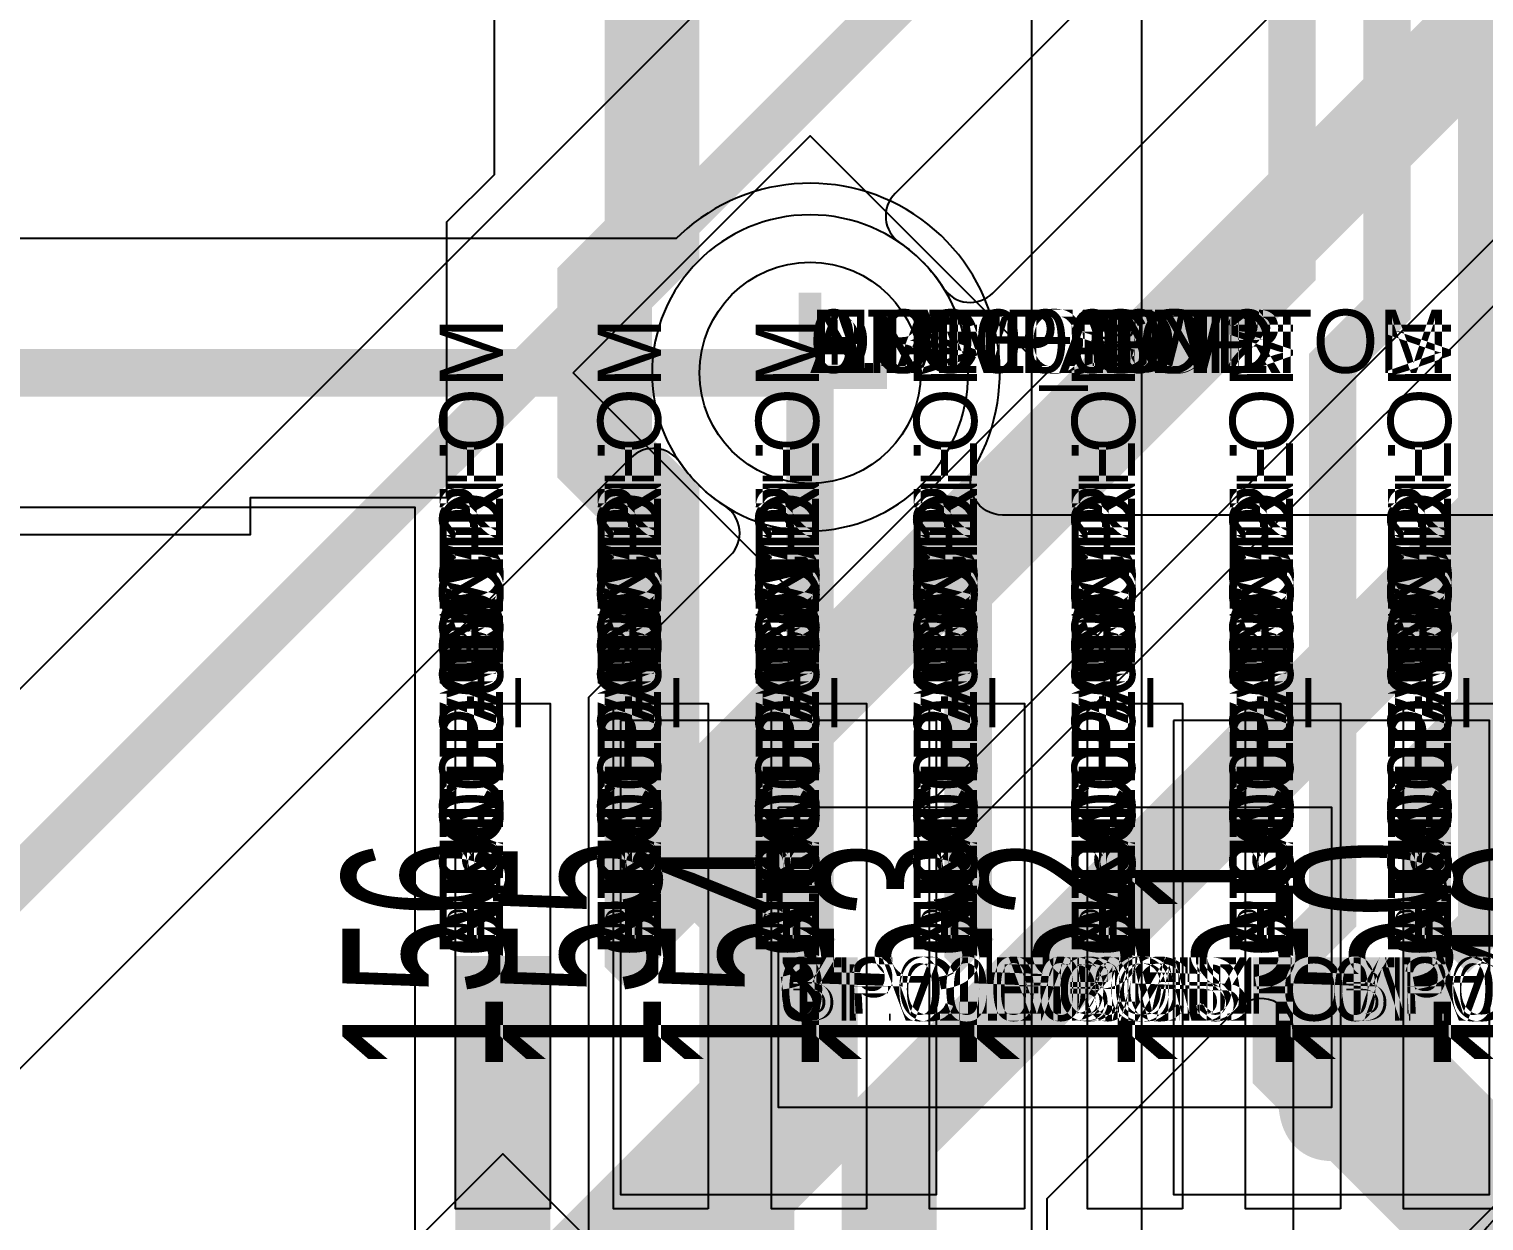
# Model space of a CAD drawing. Extents: x 0 to 323, y 0 to 320.
# Drawn here: x 55.679 to 60.282, y 66.866 to 70.638 of the extents above; entities that cross this region are included whole.
import ezdxf
from ezdxf.enums import TextEntityAlignment as Align

# ---------------------------------------------------------------- set-up
doc = ezdxf.new("R2010")
doc.units = 0
doc.header["$MEASUREMENT"] = 0
doc.layers.get('0').update_dxf_attribs({"linetype": 'CONTINUOUS'})
for name, color, linetype in [('CDN_FIGURES', 7, 'CONTINUOUS'), ('ETCH_BOTTOM', 7, 'CONTINUOUS'), ('ETCH_GND', 3, 'CONTINUOUS'), ('ETCH_INT1', 4, 'CONTINUOUS'), ('ETCH_INT2', 5, 'CONTINUOUS'), ('ETCH_PWR', 6, 'CONTINUOUS'), ('ETCH_TOP', 2, 'CONTINUOUS'), ('MANUFACTURING_NCLEGEND-1-6', 8, 'CONTINUOUS'), ('PACKAGE_GEOMETRY_ASSEMBLY_TOP', 11, 'CONTINUOUS'), ('PACKAGE_GEOMETRY_PIN_NUMBER', 9, 'CONTINUOUS')]:
    doc.layers.add(name, color=color, linetype=linetype)

# ---------------------------------------------------------------- blocks, each defined once
blk = doc.blocks.new('PAD_INFO')
for tag in ['SHAPE_TYPE', 'PAD_HEIGHT', 'PAD_LAYER', 'PAD_TYPE', 'PAD_WIDTH']:
    blk.add_attdef(tag, (0, 0), '', height=0.2)
at = {"flags": 2}
blk.add_attdef('CDN_TYPE', (0, 0), '', height=0.2, dxfattribs=at)
blk = doc.blocks.new('DRILL_INFO')
at = {"flags": 2}
blk.add_attdef('CDN_TYPE', (0, 0), '', height=0.2, dxfattribs=at)
for tag in ['FSHAPE', 'FCHAR', 'DRILL_HEIGHT', 'DIAMETER', 'PLATED', 'DRILL_WIDTH']:
    blk.add_attdef(tag, (0, 0), '', height=0.2)
blk = doc.blocks.new('VIA0700X0300')
at = {"layer": 'ETCH_BOTTOM'}
blk.add_circle((0, 0), 0.35, dxfattribs=at)
at = {"layer": 'ETCH_GND'}
blk.add_circle((0, 0), 0.35, dxfattribs=at)
at = {"layer": 'ETCH_INT1'}
blk.add_circle((0, 0), 0.35, dxfattribs=at)
at = {"layer": 'ETCH_INT2'}
blk.add_circle((0, 0), 0.35, dxfattribs=at)
at = {"layer": 'ETCH_PWR'}
blk.add_circle((0, 0), 0.35, dxfattribs=at)
at = {"layer": 'ETCH_TOP'}
blk.add_circle((0, 0), 0.35, dxfattribs=at)
ref = blk.add_blockref('PAD_INFO', (0, 0))
ref.add_attrib('PAD_LAYER', 'ETCH_TOP', (0, 0), dxfattribs={"height": 0.2})
ref.add_attrib('SHAPE_TYPE', 'NULL', (0, 0), dxfattribs={"height": 0.2})
ref.add_attrib('PAD_TYPE', 'ANTIPAD', (0, 0), dxfattribs={"height": 0.2})
ref.add_attrib('PAD_WIDTH', '0.000000', (0, 0), dxfattribs={"height": 0.2})
ref.add_attrib('PAD_HEIGHT', '0.000000', (0, 0), dxfattribs={"height": 0.2})
ref = blk.add_blockref('PAD_INFO', (0, 0))
ref.add_attrib('PAD_LAYER', 'ETCH_GND', (0, 0), dxfattribs={"height": 0.2})
ref.add_attrib('SHAPE_TYPE', 'NULL', (0, 0), dxfattribs={"height": 0.2})
ref.add_attrib('PAD_TYPE', 'ANTIPAD', (0, 0), dxfattribs={"height": 0.2})
ref.add_attrib('PAD_WIDTH', '0.000000', (0, 0), dxfattribs={"height": 0.2})
ref.add_attrib('PAD_HEIGHT', '0.000000', (0, 0), dxfattribs={"height": 0.2})
ref = blk.add_blockref('PAD_INFO', (0, 0))
ref.add_attrib('PAD_LAYER', 'ETCH_INT1', (0, 0), dxfattribs={"height": 0.2})
ref.add_attrib('SHAPE_TYPE', 'NULL', (0, 0), dxfattribs={"height": 0.2})
ref.add_attrib('PAD_TYPE', 'ANTIPAD', (0, 0), dxfattribs={"height": 0.2})
ref.add_attrib('PAD_WIDTH', '0.000000', (0, 0), dxfattribs={"height": 0.2})
ref.add_attrib('PAD_HEIGHT', '0.000000', (0, 0), dxfattribs={"height": 0.2})
ref = blk.add_blockref('PAD_INFO', (0, 0))
ref.add_attrib('PAD_LAYER', 'ETCH_INT2', (0, 0), dxfattribs={"height": 0.2})
ref.add_attrib('SHAPE_TYPE', 'NULL', (0, 0), dxfattribs={"height": 0.2})
ref.add_attrib('PAD_TYPE', 'ANTIPAD', (0, 0), dxfattribs={"height": 0.2})
ref.add_attrib('PAD_WIDTH', '0.000000', (0, 0), dxfattribs={"height": 0.2})
ref.add_attrib('PAD_HEIGHT', '0.000000', (0, 0), dxfattribs={"height": 0.2})
ref = blk.add_blockref('PAD_INFO', (0, 0))
ref.add_attrib('PAD_LAYER', 'ETCH_PWR', (0, 0), dxfattribs={"height": 0.2})
ref.add_attrib('SHAPE_TYPE', 'NULL', (0, 0), dxfattribs={"height": 0.2})
ref.add_attrib('PAD_TYPE', 'ANTIPAD', (0, 0), dxfattribs={"height": 0.2})
ref.add_attrib('PAD_WIDTH', '0.000000', (0, 0), dxfattribs={"height": 0.2})
ref.add_attrib('PAD_HEIGHT', '0.000000', (0, 0), dxfattribs={"height": 0.2})
ref = blk.add_blockref('PAD_INFO', (0, 0))
ref.add_attrib('PAD_LAYER', 'ETCH_BOTTOM', (0, 0), dxfattribs={"height": 0.2})
ref.add_attrib('SHAPE_TYPE', 'NULL', (0, 0), dxfattribs={"height": 0.2})
ref.add_attrib('PAD_TYPE', 'ANTIPAD', (0, 0), dxfattribs={"height": 0.2})
ref.add_attrib('PAD_WIDTH', '0.000000', (0, 0), dxfattribs={"height": 0.2})
ref.add_attrib('PAD_HEIGHT', '0.000000', (0, 0), dxfattribs={"height": 0.2})
ref = blk.add_blockref('PAD_INFO', (0, 0))
ref.add_attrib('PAD_LAYER', 'ETCH_TOP', (0, 0), dxfattribs={"height": 0.2})
ref.add_attrib('SHAPE_TYPE', 'NULL', (0, 0), dxfattribs={"height": 0.2})
ref.add_attrib('PAD_TYPE', 'THERMAL', (0, 0), dxfattribs={"height": 0.2})
ref.add_attrib('PAD_WIDTH', '0.000000', (0, 0), dxfattribs={"height": 0.2})
ref.add_attrib('PAD_HEIGHT', '0.000000', (0, 0), dxfattribs={"height": 0.2})
ref = blk.add_blockref('PAD_INFO', (0, 0))
ref.add_attrib('PAD_LAYER', 'ETCH_GND', (0, 0), dxfattribs={"height": 0.2})
ref.add_attrib('SHAPE_TYPE', 'NULL', (0, 0), dxfattribs={"height": 0.2})
ref.add_attrib('PAD_TYPE', 'THERMAL', (0, 0), dxfattribs={"height": 0.2})
ref.add_attrib('PAD_WIDTH', '0.000000', (0, 0), dxfattribs={"height": 0.2})
ref.add_attrib('PAD_HEIGHT', '0.000000', (0, 0), dxfattribs={"height": 0.2})
ref = blk.add_blockref('PAD_INFO', (0, 0))
ref.add_attrib('PAD_LAYER', 'ETCH_INT1', (0, 0), dxfattribs={"height": 0.2})
ref.add_attrib('SHAPE_TYPE', 'NULL', (0, 0), dxfattribs={"height": 0.2})
ref.add_attrib('PAD_TYPE', 'THERMAL', (0, 0), dxfattribs={"height": 0.2})
ref.add_attrib('PAD_WIDTH', '0.000000', (0, 0), dxfattribs={"height": 0.2})
ref.add_attrib('PAD_HEIGHT', '0.000000', (0, 0), dxfattribs={"height": 0.2})
ref = blk.add_blockref('PAD_INFO', (0, 0))
ref.add_attrib('PAD_LAYER', 'ETCH_INT2', (0, 0), dxfattribs={"height": 0.2})
ref.add_attrib('SHAPE_TYPE', 'NULL', (0, 0), dxfattribs={"height": 0.2})
ref.add_attrib('PAD_TYPE', 'THERMAL', (0, 0), dxfattribs={"height": 0.2})
ref.add_attrib('PAD_WIDTH', '0.000000', (0, 0), dxfattribs={"height": 0.2})
ref.add_attrib('PAD_HEIGHT', '0.000000', (0, 0), dxfattribs={"height": 0.2})
ref = blk.add_blockref('PAD_INFO', (0, 0))
ref.add_attrib('PAD_LAYER', 'ETCH_PWR', (0, 0), dxfattribs={"height": 0.2})
ref.add_attrib('SHAPE_TYPE', 'NULL', (0, 0), dxfattribs={"height": 0.2})
ref.add_attrib('PAD_TYPE', 'THERMAL', (0, 0), dxfattribs={"height": 0.2})
ref.add_attrib('PAD_WIDTH', '0.000000', (0, 0), dxfattribs={"height": 0.2})
ref.add_attrib('PAD_HEIGHT', '0.000000', (0, 0), dxfattribs={"height": 0.2})
ref = blk.add_blockref('PAD_INFO', (0, 0))
ref.add_attrib('PAD_LAYER', 'ETCH_BOTTOM', (0, 0), dxfattribs={"height": 0.2})
ref.add_attrib('SHAPE_TYPE', 'NULL', (0, 0), dxfattribs={"height": 0.2})
ref.add_attrib('PAD_TYPE', 'THERMAL', (0, 0), dxfattribs={"height": 0.2})
ref.add_attrib('PAD_WIDTH', '0.000000', (0, 0), dxfattribs={"height": 0.2})
ref.add_attrib('PAD_HEIGHT', '0.000000', (0, 0), dxfattribs={"height": 0.2})
ref = blk.add_blockref('PAD_INFO', (0, 0))
ref.add_attrib('PAD_LAYER', 'ETCH_TOP', (0, 0), dxfattribs={"height": 0.2})
ref.add_attrib('SHAPE_TYPE', 'CIRCLE', (0, 0), dxfattribs={"height": 0.2})
ref.add_attrib('PAD_TYPE', 'REGULAR', (0, 0), dxfattribs={"height": 0.2})
ref.add_attrib('PAD_WIDTH', '0.700000', (0, 0), dxfattribs={"height": 0.2})
ref.add_attrib('PAD_HEIGHT', '0.700000', (0, 0), dxfattribs={"height": 0.2})
ref = blk.add_blockref('PAD_INFO', (0, 0))
ref.add_attrib('PAD_LAYER', 'ETCH_GND', (0, 0), dxfattribs={"height": 0.2})
ref.add_attrib('SHAPE_TYPE', 'CIRCLE', (0, 0), dxfattribs={"height": 0.2})
ref.add_attrib('PAD_TYPE', 'REGULAR', (0, 0), dxfattribs={"height": 0.2})
ref.add_attrib('PAD_WIDTH', '0.700000', (0, 0), dxfattribs={"height": 0.2})
ref.add_attrib('PAD_HEIGHT', '0.700000', (0, 0), dxfattribs={"height": 0.2})
ref = blk.add_blockref('PAD_INFO', (0, 0))
ref.add_attrib('PAD_LAYER', 'ETCH_INT1', (0, 0), dxfattribs={"height": 0.2})
ref.add_attrib('SHAPE_TYPE', 'CIRCLE', (0, 0), dxfattribs={"height": 0.2})
ref.add_attrib('PAD_TYPE', 'REGULAR', (0, 0), dxfattribs={"height": 0.2})
ref.add_attrib('PAD_WIDTH', '0.700000', (0, 0), dxfattribs={"height": 0.2})
ref.add_attrib('PAD_HEIGHT', '0.700000', (0, 0), dxfattribs={"height": 0.2})
ref = blk.add_blockref('PAD_INFO', (0, 0))
ref.add_attrib('PAD_LAYER', 'ETCH_INT2', (0, 0), dxfattribs={"height": 0.2})
ref.add_attrib('SHAPE_TYPE', 'CIRCLE', (0, 0), dxfattribs={"height": 0.2})
ref.add_attrib('PAD_TYPE', 'REGULAR', (0, 0), dxfattribs={"height": 0.2})
ref.add_attrib('PAD_WIDTH', '0.700000', (0, 0), dxfattribs={"height": 0.2})
ref.add_attrib('PAD_HEIGHT', '0.700000', (0, 0), dxfattribs={"height": 0.2})
ref = blk.add_blockref('PAD_INFO', (0, 0))
ref.add_attrib('PAD_LAYER', 'ETCH_PWR', (0, 0), dxfattribs={"height": 0.2})
ref.add_attrib('SHAPE_TYPE', 'CIRCLE', (0, 0), dxfattribs={"height": 0.2})
ref.add_attrib('PAD_TYPE', 'REGULAR', (0, 0), dxfattribs={"height": 0.2})
ref.add_attrib('PAD_WIDTH', '0.700000', (0, 0), dxfattribs={"height": 0.2})
ref.add_attrib('PAD_HEIGHT', '0.700000', (0, 0), dxfattribs={"height": 0.2})
ref = blk.add_blockref('PAD_INFO', (0, 0))
ref.add_attrib('PAD_LAYER', 'ETCH_BOTTOM', (0, 0), dxfattribs={"height": 0.2})
ref.add_attrib('SHAPE_TYPE', 'CIRCLE', (0, 0), dxfattribs={"height": 0.2})
ref.add_attrib('PAD_TYPE', 'REGULAR', (0, 0), dxfattribs={"height": 0.2})
ref.add_attrib('PAD_WIDTH', '0.700000', (0, 0), dxfattribs={"height": 0.2})
ref.add_attrib('PAD_HEIGHT', '0.700000', (0, 0), dxfattribs={"height": 0.2})
ref = blk.add_blockref('DRILL_INFO', (0, 0))
ref.add_attrib('DIAMETER', '0.300000', (0, 0), dxfattribs={"height": 0.2})
ref.add_attrib('PLATED', 'PLATED', (0, 0), dxfattribs={"height": 0.2})
ref.add_attrib('FSHAPE', 'DIAMOND', (0, 0), dxfattribs={"height": 0.2})
ref.add_attrib('FCHAR', '+', (0, 0), dxfattribs={"height": 0.2})
ref.add_attrib('DRILL_WIDTH', '1.500000', (0, 0), dxfattribs={"height": 0.2})
ref.add_attrib('DRILL_HEIGHT', '1.500000', (0, 0), dxfattribs={"height": 0.2})
for tag in ['CDN_TYPE', 'PIN']:
    blk.add_attdef(tag, (0, 0), '', height=0.2)
at = {"flags": 2}
for tag in ['PSTKNAME', 'BBV']:
    blk.add_attdef(tag, (0, 0), '', height=0.2, dxfattribs=at)
blk = doc.blocks.new('FIGURE_DIAMOND')
at = {"layer": 'CDN_FIGURES'}
blk.add_lwpolyline([(-0.5, 0), (0, 0.5), (0.5, 0), (0, -0.5)], close=True, dxfattribs=at)
blk = doc.blocks.new('RC1600X0300TS_NS')
at = {"layer": 'ETCH_TOP'}
blk.add_lwpolyline([(-0.8, -0.15), (-0.8, 0.15), (0.8, 0.15), (0.8, -0.15)], close=True, dxfattribs=at)
ref = blk.add_blockref('PAD_INFO', (0, 0))
ref.add_attrib('PAD_LAYER', 'ETCH_TOP', (0, 0), dxfattribs={"height": 0.2})
ref.add_attrib('SHAPE_TYPE', 'NULL', (0, 0), dxfattribs={"height": 0.2})
ref.add_attrib('PAD_TYPE', 'ANTIPAD', (0, 0), dxfattribs={"height": 0.2})
ref.add_attrib('PAD_WIDTH', '0.000000', (0, 0), dxfattribs={"height": 0.2})
ref.add_attrib('PAD_HEIGHT', '0.000000', (0, 0), dxfattribs={"height": 0.2})
ref = blk.add_blockref('PAD_INFO', (0, 0))
ref.add_attrib('PAD_LAYER', 'ETCH_GND', (0, 0), dxfattribs={"height": 0.2})
ref.add_attrib('SHAPE_TYPE', 'NULL', (0, 0), dxfattribs={"height": 0.2})
ref.add_attrib('PAD_TYPE', 'ANTIPAD', (0, 0), dxfattribs={"height": 0.2})
ref.add_attrib('PAD_WIDTH', '0.000000', (0, 0), dxfattribs={"height": 0.2})
ref.add_attrib('PAD_HEIGHT', '0.000000', (0, 0), dxfattribs={"height": 0.2})
ref = blk.add_blockref('PAD_INFO', (0, 0))
ref.add_attrib('PAD_LAYER', 'ETCH_INT1', (0, 0), dxfattribs={"height": 0.2})
ref.add_attrib('SHAPE_TYPE', 'NULL', (0, 0), dxfattribs={"height": 0.2})
ref.add_attrib('PAD_TYPE', 'ANTIPAD', (0, 0), dxfattribs={"height": 0.2})
ref.add_attrib('PAD_WIDTH', '0.000000', (0, 0), dxfattribs={"height": 0.2})
ref.add_attrib('PAD_HEIGHT', '0.000000', (0, 0), dxfattribs={"height": 0.2})
ref = blk.add_blockref('PAD_INFO', (0, 0))
ref.add_attrib('PAD_LAYER', 'ETCH_INT2', (0, 0), dxfattribs={"height": 0.2})
ref.add_attrib('SHAPE_TYPE', 'NULL', (0, 0), dxfattribs={"height": 0.2})
ref.add_attrib('PAD_TYPE', 'ANTIPAD', (0, 0), dxfattribs={"height": 0.2})
ref.add_attrib('PAD_WIDTH', '0.000000', (0, 0), dxfattribs={"height": 0.2})
ref.add_attrib('PAD_HEIGHT', '0.000000', (0, 0), dxfattribs={"height": 0.2})
ref = blk.add_blockref('PAD_INFO', (0, 0))
ref.add_attrib('PAD_LAYER', 'ETCH_PWR', (0, 0), dxfattribs={"height": 0.2})
ref.add_attrib('SHAPE_TYPE', 'NULL', (0, 0), dxfattribs={"height": 0.2})
ref.add_attrib('PAD_TYPE', 'ANTIPAD', (0, 0), dxfattribs={"height": 0.2})
ref.add_attrib('PAD_WIDTH', '0.000000', (0, 0), dxfattribs={"height": 0.2})
ref.add_attrib('PAD_HEIGHT', '0.000000', (0, 0), dxfattribs={"height": 0.2})
ref = blk.add_blockref('PAD_INFO', (0, 0))
ref.add_attrib('PAD_LAYER', 'ETCH_BOTTOM', (0, 0), dxfattribs={"height": 0.2})
ref.add_attrib('SHAPE_TYPE', 'NULL', (0, 0), dxfattribs={"height": 0.2})
ref.add_attrib('PAD_TYPE', 'ANTIPAD', (0, 0), dxfattribs={"height": 0.2})
ref.add_attrib('PAD_WIDTH', '0.000000', (0, 0), dxfattribs={"height": 0.2})
ref.add_attrib('PAD_HEIGHT', '0.000000', (0, 0), dxfattribs={"height": 0.2})
ref = blk.add_blockref('PAD_INFO', (0, 0))
ref.add_attrib('PAD_LAYER', 'ETCH_TOP', (0, 0), dxfattribs={"height": 0.2})
ref.add_attrib('SHAPE_TYPE', 'NULL', (0, 0), dxfattribs={"height": 0.2})
ref.add_attrib('PAD_TYPE', 'THERMAL', (0, 0), dxfattribs={"height": 0.2})
ref.add_attrib('PAD_WIDTH', '0.000000', (0, 0), dxfattribs={"height": 0.2})
ref.add_attrib('PAD_HEIGHT', '0.000000', (0, 0), dxfattribs={"height": 0.2})
ref = blk.add_blockref('PAD_INFO', (0, 0))
ref.add_attrib('PAD_LAYER', 'ETCH_GND', (0, 0), dxfattribs={"height": 0.2})
ref.add_attrib('SHAPE_TYPE', 'NULL', (0, 0), dxfattribs={"height": 0.2})
ref.add_attrib('PAD_TYPE', 'THERMAL', (0, 0), dxfattribs={"height": 0.2})
ref.add_attrib('PAD_WIDTH', '0.000000', (0, 0), dxfattribs={"height": 0.2})
ref.add_attrib('PAD_HEIGHT', '0.000000', (0, 0), dxfattribs={"height": 0.2})
ref = blk.add_blockref('PAD_INFO', (0, 0))
ref.add_attrib('PAD_LAYER', 'ETCH_INT1', (0, 0), dxfattribs={"height": 0.2})
ref.add_attrib('SHAPE_TYPE', 'NULL', (0, 0), dxfattribs={"height": 0.2})
ref.add_attrib('PAD_TYPE', 'THERMAL', (0, 0), dxfattribs={"height": 0.2})
ref.add_attrib('PAD_WIDTH', '0.000000', (0, 0), dxfattribs={"height": 0.2})
ref.add_attrib('PAD_HEIGHT', '0.000000', (0, 0), dxfattribs={"height": 0.2})
ref = blk.add_blockref('PAD_INFO', (0, 0))
ref.add_attrib('PAD_LAYER', 'ETCH_INT2', (0, 0), dxfattribs={"height": 0.2})
ref.add_attrib('SHAPE_TYPE', 'NULL', (0, 0), dxfattribs={"height": 0.2})
ref.add_attrib('PAD_TYPE', 'THERMAL', (0, 0), dxfattribs={"height": 0.2})
ref.add_attrib('PAD_WIDTH', '0.000000', (0, 0), dxfattribs={"height": 0.2})
ref.add_attrib('PAD_HEIGHT', '0.000000', (0, 0), dxfattribs={"height": 0.2})
ref = blk.add_blockref('PAD_INFO', (0, 0))
ref.add_attrib('PAD_LAYER', 'ETCH_PWR', (0, 0), dxfattribs={"height": 0.2})
ref.add_attrib('SHAPE_TYPE', 'NULL', (0, 0), dxfattribs={"height": 0.2})
ref.add_attrib('PAD_TYPE', 'THERMAL', (0, 0), dxfattribs={"height": 0.2})
ref.add_attrib('PAD_WIDTH', '0.000000', (0, 0), dxfattribs={"height": 0.2})
ref.add_attrib('PAD_HEIGHT', '0.000000', (0, 0), dxfattribs={"height": 0.2})
ref = blk.add_blockref('PAD_INFO', (0, 0))
ref.add_attrib('PAD_LAYER', 'ETCH_BOTTOM', (0, 0), dxfattribs={"height": 0.2})
ref.add_attrib('SHAPE_TYPE', 'NULL', (0, 0), dxfattribs={"height": 0.2})
ref.add_attrib('PAD_TYPE', 'THERMAL', (0, 0), dxfattribs={"height": 0.2})
ref.add_attrib('PAD_WIDTH', '0.000000', (0, 0), dxfattribs={"height": 0.2})
ref.add_attrib('PAD_HEIGHT', '0.000000', (0, 0), dxfattribs={"height": 0.2})
ref = blk.add_blockref('PAD_INFO', (0, 0))
ref.add_attrib('PAD_LAYER', 'ETCH_TOP', (0, 0), dxfattribs={"height": 0.2})
ref.add_attrib('SHAPE_TYPE', 'RECTANGLE', (0, 0), dxfattribs={"height": 0.2})
ref.add_attrib('PAD_TYPE', 'REGULAR', (0, 0), dxfattribs={"height": 0.2})
ref.add_attrib('PAD_WIDTH', '1.600000', (0, 0), dxfattribs={"height": 0.2})
ref.add_attrib('PAD_HEIGHT', '0.300000', (0, 0), dxfattribs={"height": 0.2})
ref = blk.add_blockref('PAD_INFO', (0, 0))
ref.add_attrib('PAD_LAYER', 'ETCH_GND', (0, 0), dxfattribs={"height": 0.2})
ref.add_attrib('SHAPE_TYPE', 'NULL', (0, 0), dxfattribs={"height": 0.2})
ref.add_attrib('PAD_TYPE', 'REGULAR', (0, 0), dxfattribs={"height": 0.2})
ref.add_attrib('PAD_WIDTH', '0.000000', (0, 0), dxfattribs={"height": 0.2})
ref.add_attrib('PAD_HEIGHT', '0.000000', (0, 0), dxfattribs={"height": 0.2})
ref = blk.add_blockref('PAD_INFO', (0, 0))
ref.add_attrib('PAD_LAYER', 'ETCH_INT1', (0, 0), dxfattribs={"height": 0.2})
ref.add_attrib('SHAPE_TYPE', 'NULL', (0, 0), dxfattribs={"height": 0.2})
ref.add_attrib('PAD_TYPE', 'REGULAR', (0, 0), dxfattribs={"height": 0.2})
ref.add_attrib('PAD_WIDTH', '0.000000', (0, 0), dxfattribs={"height": 0.2})
ref.add_attrib('PAD_HEIGHT', '0.000000', (0, 0), dxfattribs={"height": 0.2})
ref = blk.add_blockref('PAD_INFO', (0, 0))
ref.add_attrib('PAD_LAYER', 'ETCH_INT2', (0, 0), dxfattribs={"height": 0.2})
ref.add_attrib('SHAPE_TYPE', 'NULL', (0, 0), dxfattribs={"height": 0.2})
ref.add_attrib('PAD_TYPE', 'REGULAR', (0, 0), dxfattribs={"height": 0.2})
ref.add_attrib('PAD_WIDTH', '0.000000', (0, 0), dxfattribs={"height": 0.2})
ref.add_attrib('PAD_HEIGHT', '0.000000', (0, 0), dxfattribs={"height": 0.2})
ref = blk.add_blockref('PAD_INFO', (0, 0))
ref.add_attrib('PAD_LAYER', 'ETCH_PWR', (0, 0), dxfattribs={"height": 0.2})
ref.add_attrib('SHAPE_TYPE', 'NULL', (0, 0), dxfattribs={"height": 0.2})
ref.add_attrib('PAD_TYPE', 'REGULAR', (0, 0), dxfattribs={"height": 0.2})
ref.add_attrib('PAD_WIDTH', '0.000000', (0, 0), dxfattribs={"height": 0.2})
ref.add_attrib('PAD_HEIGHT', '0.000000', (0, 0), dxfattribs={"height": 0.2})
ref = blk.add_blockref('PAD_INFO', (0, 0))
ref.add_attrib('PAD_LAYER', 'ETCH_BOTTOM', (0, 0), dxfattribs={"height": 0.2})
ref.add_attrib('SHAPE_TYPE', 'NULL', (0, 0), dxfattribs={"height": 0.2})
ref.add_attrib('PAD_TYPE', 'REGULAR', (0, 0), dxfattribs={"height": 0.2})
ref.add_attrib('PAD_WIDTH', '0.000000', (0, 0), dxfattribs={"height": 0.2})
ref.add_attrib('PAD_HEIGHT', '0.000000', (0, 0), dxfattribs={"height": 0.2})
ref = blk.add_blockref('DRILL_INFO', (0, 0))
ref.add_attrib('DIAMETER', '0.000000', (0, 0), dxfattribs={"height": 0.2})
ref.add_attrib('PLATED', 'PLATED', (0, 0), dxfattribs={"height": 0.2})
ref.add_attrib('FSHAPE', 'NULL', (0, 0), dxfattribs={"height": 0.2})
ref.add_attrib('DRILL_WIDTH', '0.000000', (0, 0), dxfattribs={"height": 0.2})
ref.add_attrib('DRILL_HEIGHT', '0.000000', (0, 0), dxfattribs={"height": 0.2})
for tag in ['CDN_TYPE', 'PIN']:
    blk.add_attdef(tag, (0, 0), '', height=0.2)
at = {"flags": 2}
for tag in ['PSTKNAME', 'BBV']:
    blk.add_attdef(tag, (0, 0), '', height=0.2, dxfattribs=at)
blk = doc.blocks.new('F42')
at = {"layer": 'ETCH_TOP'}
for p in [(30, 0), (30, -1.5), (30, -2), (30, -3), (30, -0.5), (30, -1), (30, -2.5)]:
    blk.add_blockref('RC1600X0300TS_NS', p, dxfattribs=at)
at = {"flags": 2}
for tag in ['SYMBOL_TYPE', 'CDN_TYPE', 'REFDES']:
    blk.add_attdef(tag, (0, 0), '', height=0.2, dxfattribs=at)
blk = doc.blocks.new('RC1000X1500TS')
at = {"layer": 'ETCH_TOP'}
blk.add_lwpolyline([(-0.5, -0.75), (-0.5, 0.75), (0.5, 0.75), (0.5, -0.75)], close=True, dxfattribs=at)
ref = blk.add_blockref('PAD_INFO', (0, 0))
ref.add_attrib('PAD_LAYER', 'ETCH_TOP', (0, 0), dxfattribs={"height": 0.2})
ref.add_attrib('SHAPE_TYPE', 'NULL', (0, 0), dxfattribs={"height": 0.2})
ref.add_attrib('PAD_TYPE', 'ANTIPAD', (0, 0), dxfattribs={"height": 0.2})
ref.add_attrib('PAD_WIDTH', '0.000000', (0, 0), dxfattribs={"height": 0.2})
ref.add_attrib('PAD_HEIGHT', '0.000000', (0, 0), dxfattribs={"height": 0.2})
ref = blk.add_blockref('PAD_INFO', (0, 0))
ref.add_attrib('PAD_LAYER', 'ETCH_GND', (0, 0), dxfattribs={"height": 0.2})
ref.add_attrib('SHAPE_TYPE', 'NULL', (0, 0), dxfattribs={"height": 0.2})
ref.add_attrib('PAD_TYPE', 'ANTIPAD', (0, 0), dxfattribs={"height": 0.2})
ref.add_attrib('PAD_WIDTH', '0.000000', (0, 0), dxfattribs={"height": 0.2})
ref.add_attrib('PAD_HEIGHT', '0.000000', (0, 0), dxfattribs={"height": 0.2})
ref = blk.add_blockref('PAD_INFO', (0, 0))
ref.add_attrib('PAD_LAYER', 'ETCH_INT1', (0, 0), dxfattribs={"height": 0.2})
ref.add_attrib('SHAPE_TYPE', 'NULL', (0, 0), dxfattribs={"height": 0.2})
ref.add_attrib('PAD_TYPE', 'ANTIPAD', (0, 0), dxfattribs={"height": 0.2})
ref.add_attrib('PAD_WIDTH', '0.000000', (0, 0), dxfattribs={"height": 0.2})
ref.add_attrib('PAD_HEIGHT', '0.000000', (0, 0), dxfattribs={"height": 0.2})
ref = blk.add_blockref('PAD_INFO', (0, 0))
ref.add_attrib('PAD_LAYER', 'ETCH_INT2', (0, 0), dxfattribs={"height": 0.2})
ref.add_attrib('SHAPE_TYPE', 'NULL', (0, 0), dxfattribs={"height": 0.2})
ref.add_attrib('PAD_TYPE', 'ANTIPAD', (0, 0), dxfattribs={"height": 0.2})
ref.add_attrib('PAD_WIDTH', '0.000000', (0, 0), dxfattribs={"height": 0.2})
ref.add_attrib('PAD_HEIGHT', '0.000000', (0, 0), dxfattribs={"height": 0.2})
ref = blk.add_blockref('PAD_INFO', (0, 0))
ref.add_attrib('PAD_LAYER', 'ETCH_PWR', (0, 0), dxfattribs={"height": 0.2})
ref.add_attrib('SHAPE_TYPE', 'NULL', (0, 0), dxfattribs={"height": 0.2})
ref.add_attrib('PAD_TYPE', 'ANTIPAD', (0, 0), dxfattribs={"height": 0.2})
ref.add_attrib('PAD_WIDTH', '0.000000', (0, 0), dxfattribs={"height": 0.2})
ref.add_attrib('PAD_HEIGHT', '0.000000', (0, 0), dxfattribs={"height": 0.2})
ref = blk.add_blockref('PAD_INFO', (0, 0))
ref.add_attrib('PAD_LAYER', 'ETCH_BOTTOM', (0, 0), dxfattribs={"height": 0.2})
ref.add_attrib('SHAPE_TYPE', 'NULL', (0, 0), dxfattribs={"height": 0.2})
ref.add_attrib('PAD_TYPE', 'ANTIPAD', (0, 0), dxfattribs={"height": 0.2})
ref.add_attrib('PAD_WIDTH', '0.000000', (0, 0), dxfattribs={"height": 0.2})
ref.add_attrib('PAD_HEIGHT', '0.000000', (0, 0), dxfattribs={"height": 0.2})
ref = blk.add_blockref('PAD_INFO', (0, 0))
ref.add_attrib('PAD_LAYER', 'ETCH_TOP', (0, 0), dxfattribs={"height": 0.2})
ref.add_attrib('SHAPE_TYPE', 'NULL', (0, 0), dxfattribs={"height": 0.2})
ref.add_attrib('PAD_TYPE', 'THERMAL', (0, 0), dxfattribs={"height": 0.2})
ref.add_attrib('PAD_WIDTH', '0.000000', (0, 0), dxfattribs={"height": 0.2})
ref.add_attrib('PAD_HEIGHT', '0.000000', (0, 0), dxfattribs={"height": 0.2})
ref = blk.add_blockref('PAD_INFO', (0, 0))
ref.add_attrib('PAD_LAYER', 'ETCH_GND', (0, 0), dxfattribs={"height": 0.2})
ref.add_attrib('SHAPE_TYPE', 'NULL', (0, 0), dxfattribs={"height": 0.2})
ref.add_attrib('PAD_TYPE', 'THERMAL', (0, 0), dxfattribs={"height": 0.2})
ref.add_attrib('PAD_WIDTH', '0.000000', (0, 0), dxfattribs={"height": 0.2})
ref.add_attrib('PAD_HEIGHT', '0.000000', (0, 0), dxfattribs={"height": 0.2})
ref = blk.add_blockref('PAD_INFO', (0, 0))
ref.add_attrib('PAD_LAYER', 'ETCH_INT1', (0, 0), dxfattribs={"height": 0.2})
ref.add_attrib('SHAPE_TYPE', 'NULL', (0, 0), dxfattribs={"height": 0.2})
ref.add_attrib('PAD_TYPE', 'THERMAL', (0, 0), dxfattribs={"height": 0.2})
ref.add_attrib('PAD_WIDTH', '0.000000', (0, 0), dxfattribs={"height": 0.2})
ref.add_attrib('PAD_HEIGHT', '0.000000', (0, 0), dxfattribs={"height": 0.2})
ref = blk.add_blockref('PAD_INFO', (0, 0))
ref.add_attrib('PAD_LAYER', 'ETCH_INT2', (0, 0), dxfattribs={"height": 0.2})
ref.add_attrib('SHAPE_TYPE', 'NULL', (0, 0), dxfattribs={"height": 0.2})
ref.add_attrib('PAD_TYPE', 'THERMAL', (0, 0), dxfattribs={"height": 0.2})
ref.add_attrib('PAD_WIDTH', '0.000000', (0, 0), dxfattribs={"height": 0.2})
ref.add_attrib('PAD_HEIGHT', '0.000000', (0, 0), dxfattribs={"height": 0.2})
ref = blk.add_blockref('PAD_INFO', (0, 0))
ref.add_attrib('PAD_LAYER', 'ETCH_PWR', (0, 0), dxfattribs={"height": 0.2})
ref.add_attrib('SHAPE_TYPE', 'NULL', (0, 0), dxfattribs={"height": 0.2})
ref.add_attrib('PAD_TYPE', 'THERMAL', (0, 0), dxfattribs={"height": 0.2})
ref.add_attrib('PAD_WIDTH', '0.000000', (0, 0), dxfattribs={"height": 0.2})
ref.add_attrib('PAD_HEIGHT', '0.000000', (0, 0), dxfattribs={"height": 0.2})
ref = blk.add_blockref('PAD_INFO', (0, 0))
ref.add_attrib('PAD_LAYER', 'ETCH_BOTTOM', (0, 0), dxfattribs={"height": 0.2})
ref.add_attrib('SHAPE_TYPE', 'NULL', (0, 0), dxfattribs={"height": 0.2})
ref.add_attrib('PAD_TYPE', 'THERMAL', (0, 0), dxfattribs={"height": 0.2})
ref.add_attrib('PAD_WIDTH', '0.000000', (0, 0), dxfattribs={"height": 0.2})
ref.add_attrib('PAD_HEIGHT', '0.000000', (0, 0), dxfattribs={"height": 0.2})
ref = blk.add_blockref('PAD_INFO', (0, 0))
ref.add_attrib('PAD_LAYER', 'ETCH_GND', (0, 0), dxfattribs={"height": 0.2})
ref.add_attrib('SHAPE_TYPE', 'NULL', (0, 0), dxfattribs={"height": 0.2})
ref.add_attrib('PAD_TYPE', 'REGULAR', (0, 0), dxfattribs={"height": 0.2})
ref.add_attrib('PAD_WIDTH', '0.000000', (0, 0), dxfattribs={"height": 0.2})
ref.add_attrib('PAD_HEIGHT', '0.000000', (0, 0), dxfattribs={"height": 0.2})
ref = blk.add_blockref('PAD_INFO', (0, 0))
ref.add_attrib('PAD_LAYER', 'ETCH_INT1', (0, 0), dxfattribs={"height": 0.2})
ref.add_attrib('SHAPE_TYPE', 'NULL', (0, 0), dxfattribs={"height": 0.2})
ref.add_attrib('PAD_TYPE', 'REGULAR', (0, 0), dxfattribs={"height": 0.2})
ref.add_attrib('PAD_WIDTH', '0.000000', (0, 0), dxfattribs={"height": 0.2})
ref.add_attrib('PAD_HEIGHT', '0.000000', (0, 0), dxfattribs={"height": 0.2})
ref = blk.add_blockref('PAD_INFO', (0, 0))
ref.add_attrib('PAD_LAYER', 'ETCH_INT2', (0, 0), dxfattribs={"height": 0.2})
ref.add_attrib('SHAPE_TYPE', 'NULL', (0, 0), dxfattribs={"height": 0.2})
ref.add_attrib('PAD_TYPE', 'REGULAR', (0, 0), dxfattribs={"height": 0.2})
ref.add_attrib('PAD_WIDTH', '0.000000', (0, 0), dxfattribs={"height": 0.2})
ref.add_attrib('PAD_HEIGHT', '0.000000', (0, 0), dxfattribs={"height": 0.2})
ref = blk.add_blockref('PAD_INFO', (0, 0))
ref.add_attrib('PAD_LAYER', 'ETCH_PWR', (0, 0), dxfattribs={"height": 0.2})
ref.add_attrib('SHAPE_TYPE', 'NULL', (0, 0), dxfattribs={"height": 0.2})
ref.add_attrib('PAD_TYPE', 'REGULAR', (0, 0), dxfattribs={"height": 0.2})
ref.add_attrib('PAD_WIDTH', '0.000000', (0, 0), dxfattribs={"height": 0.2})
ref.add_attrib('PAD_HEIGHT', '0.000000', (0, 0), dxfattribs={"height": 0.2})
ref = blk.add_blockref('PAD_INFO', (0, 0))
ref.add_attrib('PAD_LAYER', 'ETCH_BOTTOM', (0, 0), dxfattribs={"height": 0.2})
ref.add_attrib('SHAPE_TYPE', 'NULL', (0, 0), dxfattribs={"height": 0.2})
ref.add_attrib('PAD_TYPE', 'REGULAR', (0, 0), dxfattribs={"height": 0.2})
ref.add_attrib('PAD_WIDTH', '0.000000', (0, 0), dxfattribs={"height": 0.2})
ref.add_attrib('PAD_HEIGHT', '0.000000', (0, 0), dxfattribs={"height": 0.2})
ref = blk.add_blockref('DRILL_INFO', (0, 0))
ref.add_attrib('DIAMETER', '0.000000', (0, 0), dxfattribs={"height": 0.2})
ref.add_attrib('PLATED', 'PLATED', (0, 0), dxfattribs={"height": 0.2})
ref.add_attrib('FSHAPE', 'NULL', (0, 0), dxfattribs={"height": 0.2})
ref.add_attrib('DRILL_WIDTH', '0.000000', (0, 0), dxfattribs={"height": 0.2})
ref.add_attrib('DRILL_HEIGHT', '0.000000', (0, 0), dxfattribs={"height": 0.2})
ref = blk.add_blockref('PAD_INFO', (0, 0))
ref.add_attrib('PAD_LAYER', 'ETCH_TOP', (0, 0), dxfattribs={"height": 0.2})
ref.add_attrib('SHAPE_TYPE', 'RECTANGLE', (0, 0), dxfattribs={"height": 0.2})
ref.add_attrib('PAD_TYPE', 'REGULAR', (0, 0), dxfattribs={"height": 0.2})
ref.add_attrib('PAD_WIDTH', '1.000000', (0, 0), dxfattribs={"height": 0.2})
ref.add_attrib('PAD_HEIGHT', '1.500000', (0, 0), dxfattribs={"height": 0.2})
for tag in ['CDN_TYPE', 'PIN']:
    blk.add_attdef(tag, (0, 0), '', height=0.2)
at = {"flags": 2}
for tag in ['PSTKNAME', 'BBV']:
    blk.add_attdef(tag, (0, 0), '', height=0.2, dxfattribs=at)
blk = doc.blocks.new('F56')
at = {"layer": 'PACKAGE_GEOMETRY_ASSEMBLY_TOP'}
blk.add_lwpolyline([(0, -0.475), (1.75, -0.475), (1.75, 0.475), (0, 0.475)], close=True, dxfattribs=at)
at = {"layer": 'ETCH_TOP'}
ref = blk.add_blockref('RC1000X1500TS', (0, 0), dxfattribs=at)
ref.add_attrib('CDN_TYPE', 'PIN', (0, 0), dxfattribs={"height": 0.2})
ref.add_attrib('PIN', '1', (0, 0), dxfattribs={"height": 0.2})
ref = blk.add_blockref('RC1000X1500TS', (1.75, 0), dxfattribs=at)
ref.add_attrib('CDN_TYPE', 'PIN', (0, 0), dxfattribs={"height": 0.2})
ref.add_attrib('PIN', '2', (0, 0), dxfattribs={"height": 0.2})
at = {"flags": 2}
for tag in ['SYMBOL_TYPE', 'CDN_TYPE', 'REFDES']:
    blk.add_attdef(tag, (0, 0), '', height=0.2, dxfattribs=at)

msp = doc.modelspace()

# ---------------------------------------------------------------- linework, layer by layer
at = {"layer": 'ETCH_BOTTOM'}
for points, format in [([(13.926, 68.726, 0.15, 0.15, 0), (14.479, 68.173, 0.15, 0.15, 0), (15.7903, 68.173, 0.15, 0.15, 0), (16.8123, 69.195, 0.15, 0.15, 0), (20.6683, 69.195, 0.15, 0.15, 0), (20.8313, 69.032, 0.15, 0.15, 0), (21.6807, 69.032, 0.15, 0.15, 0), (21.8177, 69.169, 0.15, 0.15, 0), (22.2943, 69.169, 0.15, 0.15, 0), (22.3073, 69.156, 0.15, 0.15, 0), (23.1073, 69.156, 0.15, 0.15, 0), (26.9763, 73.025, 0.15, 0.15, 0), (39.5383, 73.025, 0.15, 0.15, 0), (40.1133, 72.45, 0.15, 0.15, 0), (43.2, 72.45, 0.15, 0.15, 0), (46.1, 69.55, 0.15, 0.15, 0), (58.15, 69.55, 0.15, 0.15, 0)], "xyseb"), ([(46.2712, 69.1249), (56.8999, 69.1249), (56.8999, 66.2999), (60.0574, 66.2999), (60.2537, 66.1037, 1), (61.1023, 66.9523), (60.9501, 67.1046), (60.9501, 69.1001), (58.7588, 69.1001, -0.576193), (58.6708, 69.2519, 0.860194), (57.7406, 69.9887), (57.726, 69.9751), (54.3149, 69.9751, -0.512706), (54.2188, 70.1088, 1.391132), (53.0812, 70.1088, -0.512706), (52.9851, 69.9751), (46.2761, 69.9751)], "xyb"), ([(58.05, 67.7, 0.5, 0.5, 0), (58.05, 67.2, 0.5, 0.5, 0), (57.178, 66.328, 0.5, 0.5, 0)], "xyseb"), ([(59.8, 67.7, 0.5, 0.5, 0), (59.8, 67.406, 0.5, 0.5, 0), (60.678, 66.528, 0.5, 0.5, 0)], "xyseb")]:
    msp.add_lwpolyline(points, format=format, dxfattribs=at)
at = {"layer": 'ETCH_GND'}
for points in [[(58.6501, 69.55, 1), (57.6499, 69.55, 1)], [(61.1781, 66.528, 1), (60.1779, 66.528, 1)]]:
    msp.add_lwpolyline(points, format="xyb", close=True, dxfattribs=at)
at = {"layer": 'ETCH_INT1'}
for points in [[(61.35, 65.55), (59.75, 65.55), (59.2, 66.1), (59.2, 70.95), (57.25, 72.9), (54.25, 72.9), (52.05, 70.7), (52.05, 68.6783), (52.0178, 68.6657, 0.682571), (52.0178, 67.7343), (52.05, 67.7217), (52.05, 65.4413, -0.612117), (51.8892, 65.3592, 1.95793), (51.8892, 64.5488, -0.612117), (52.05, 64.4667), (52.05, 58.2)], [(52.85, 57.95), (52.85, 64.9406), (52.8776, 64.9547, 0.611933), (52.8776, 65.8453), (52.85, 65.8594), (52.85, 70.55), (54.6, 72.3), (55.4505, 72.3, -0.438438), (55.5515, 72.1904, 1.084322), (56.5485, 72.1904, -0.438438), (56.6495, 72.3), (57.25, 72.3), (58.85, 70.7), (58.85, 65.05), (61.35, 65.05)]]:
    msp.add_lwpolyline(points, format="xyb", dxfattribs=at)
msp.add_lwpolyline([(58.6501, 69.55, 1), (57.6499, 69.55, 1)], format="xyb", close=True, dxfattribs=at)
at = {"layer": 'ETCH_INT2'}
for points, format in [([(122, 94.75, 0.3, 0.3, 0), (121.3, 94.75, 0.3, 0.3, 0), (112.9, 103.15, 0.3, 0.3, 0), (87.5807, 103.15, 0.3, 0.3, 0), (74.7, 90.2693, 0.3, 0.3, 0), (74.7, 85.0668, 0.3, 0.3, 0), (57.95, 68.3168, 0.3, 0.3, 0), (57.95, 57.2193, 0.3, 0.3, 0), (57.35, 56.6193, 0.3, 0.3, 0), (57.35, 56.5, 0.3, 0.3, 0), (53.3, 52.45, 0.3, 0.3, 0)], "xyseb"), ([(58.7, 51.954, 0.3, 0.3, 0), (58.7, 58.8807, 0.3, 0.3, 0), (58.4, 59.1807, 0.3, 0.3, 0), (58.4, 67.1436, 0.3, 0.3, 0), (64.4064, 73.15, 0.3, 0.3, 0), (65.2193, 73.15, 0.3, 0.3, 0), (76.85, 84.7807, 0.3, 0.3, 0), (76.85, 91.5, 0.3, 0.3, 0)], "xyseb"), ([(39.8501, 89.7099), (39.8501, 78.0878), (47.7878, 70.1501), (48.5364, 70.1501), (52.8139, 65.8726), (52.8243, 65.8687, -0.034836), (52.8877, 65.84), (52.9209, 65.8221), (70.9379, 83.8391)], "xyb"), ([(71.5391, 83.2379), (58.4188, 70.1176, 0.469107), (58.4331, 69.9623, -0.100336), (58.5713, 69.8195, 0.47916), (58.7284, 69.8024), (74.1999, 85.2739)], "xyb"), ([(51.596, 64.954, 0.15, 0.15, 0), (52.2827, 64.954, 0.15, 0.15, 0), (52.4117, 64.825, 0.15, 0.15, 0), (52.8882, 64.825, 0.15, 0.15, 0), (53.225, 65.1618, 0.15, 0.15, 0), (53.225, 65.525, 0.15, 0.15, 0), (71.425, 83.725, 0.15, 0.15, 0)], "xyseb"), ([(63.15, 70.5, 0.15, 0.15, 0), (62.2868, 70.5, 0.15, 0.15, 0), (60.103, 68.3162, 0.15, 0.15, 0), (60.103, 55.3103, 0.15, 0.15, 0), (60.425, 54.9883, 0.15, 0.15, 0), (60.425, 53.1117, 0.15, 0.15, 0), (60.275, 52.9617, 0.15, 0.15, 0), (60.275, 41.8519, 0.15, 0.15, 0), (92.691, 9.4358, 0.15, 0.15, 0), (93.0278, 9.099, 0.15, 0.15, 0), (93.8377, 9.099, 0.15, 0.15, 0), (98.7868, 4.15, 0.15, 0.15, 0), (107.45, 4.15, 0.15, 0.15, 0)], "xyseb"), ([(44.2951, 60.093), (52.0403, 52.3477), (52.6985, 52.3477, 0.414791), (52.7999, 52.4493, -0.199276), (52.9464, 52.8036), (56.8499, 56.7071), (56.8499, 56.8264), (57.4499, 57.4264), (57.4499, 68.5239), (57.8976, 68.9716, 0.47916), (57.8805, 69.1287, -0.100336), (57.7377, 69.2669, 0.469107), (57.5824, 69.2812), (53.6501, 65.3489), (53.6501, 64.9857), (53.0643, 64.3999), (52.2356, 64.3999), (52.1066, 64.5289), (51.8598, 64.5289), (51.8479, 64.522, -0.244), (51.3878, 64.4993)], "xyb")]:
    msp.add_lwpolyline(points, format=format, dxfattribs=at)
for points in [[(58.5589, 68.0097), (58.5014, 68.0335), (58.4802, 68.1398), (75.2001, 84.8597), (75.2001, 90.0622), (76.1768, 91.0389, -0.668179), (76.3499, 90.9672), (76.3499, 84.9878), (65.0122, 73.6501), (64.1993, 73.6501)], [(59.3687, 55.2746, -0.646208), (59.2001, 55.3506), (59.2001, 58.9717), (59.2323, 58.9843, 0.863511), (59.0097, 59.9485, -0.438145), (58.9001, 60.0495), (58.9001, 66.9365), (59.5048, 67.5412, -0.668179), (59.6779, 67.4695), (59.6779, 55.4016), (59.6339, 55.3957, 0.14898), (59.3687, 55.2746)]]:
    msp.add_lwpolyline(points, format="xyb", close=True, dxfattribs=at)
at = {"layer": 'ETCH_PWR'}
for points in [[(58.6501, 69.55, 1), (57.6499, 69.55, 1)], [(61.1781, 66.528, 1), (60.1779, 66.528, 1)]]:
    msp.add_lwpolyline(points, format="xyb", close=True, dxfattribs=at)
at = {"layer": 'ETCH_TOP'}
for points, format in [([(60.178, 67.704, 0.15, 0.15, 0), (60.275, 67.801, 0.15, 0.15, 0), (60.275, 80.5175, 0.15, 0.15, 0), (50.1425, 90.65, 0.15, 0.15, 0), (38.309, 90.65, 0.15, 0.15, 0), (32.9, 96.059, 0.15, 0.15, 0), (32.9, 98.9182, 0.15, 0.15, 0), (32.1182, 99.7, 0.15, 0.15, 0), (32.05, 99.7, 0.15, 0.15, 0), (32.05, 100.65, 0.15, 0.15, 0)], "xyseb"), ([(59.678, 67.704, 0.15, 0.15, 0), (59.803, 67.829, 0.15, 0.15, 0), (59.803, 69.5787, 0.15, 0.15, 0), (59.975, 69.7507, 0.15, 0.15, 0), (59.975, 80.3932, 0.15, 0.15, 0), (50.4682, 89.9, 0.15, 0.15, 0), (36.35, 89.9, 0.15, 0.15, 0), (32.05, 94.2, 0.15, 0.15, 0), (32.05, 98.2, 0.15, 0.15, 0)], "xyseb"), ([(58.678, 67.704, 0.15, 0.15, 0), (58.65, 67.732, 0.15, 0.15, 0), (58.65, 68.85, 0.15, 0.15, 0), (59.675, 69.875, 0.15, 0.15, 0), (59.675, 74.3882, 0.15, 0.15, 0), (58.9882, 75.075, 0.15, 0.15, 0), (48.975, 75.075, 0.15, 0.15, 0), (45.6, 71.7, 0.15, 0.15, 0), (41.6624, 71.7, 0.15, 0.15, 0), (41.0624, 71.1, 0.15, 0.15, 0), (40.1656, 71.1, 0.15, 0.15, 0), (39.8476, 71.418, 0.15, 0.15, 0), (39.1224, 71.418, 0.15, 0.15, 0), (38.8044, 71.1, 0.15, 0.15, 0), (30.0125, 71.1, 0.15, 0.15, 0), (26.1625, 67.25, 0.15, 0.15, 0), (24.15, 67.25, 0.15, 0.15, 0), (20.725, 63.825, 0.15, 0.15, 0), (18.0138, 63.825, 0.15, 0.15, 0), (13.113, 68.7258, 0.15, 0.15, 0), (13.113, 69.763, 0.15, 0.15, 0)], "xyseb"), ([(49.2004, 74.2749), (56.1499, 74.2749), (56.1499, 72.6501), (56.05, 72.6501, 1), (56.05, 71.6499), (56.1499, 71.6499), (56.1499, 70.7999), (57.1499, 70.7999), (57.1499, 70.1764), (56.9999, 70.0264), (56.9999, 69.1541), (56.3779, 69.1541), (56.3779, 69.037), (53.7001, 69.037), (53.7001, 69.6504), (53.7435, 69.6567, 0.865163), (53.7435, 70.9433), (53.7001, 70.9496), (53.7001, 72.5501), (52.8496, 72.5501), (52.8433, 72.5935, 0.903057), (51.551, 72.5385)], "xyb"), ([(57.65, 72.15, 0.3, 0.3, 0), (57.65, 69.9693, 0.3, 0.3, 0), (57.5, 69.8193, 0.3, 0.3, 0), (57.5, 69.2807, 0.3, 0.3, 0), (57.65, 69.1307, 0.3, 0.3, 0), (57.65, 67.732, 0.3, 0.3, 0), (57.678, 67.704, 0.3, 0.3, 0)], "xyseb"), ([(58.15, 69.55, 0.15, 0.15, 0), (58.15, 67.732, 0.15, 0.15, 0), (58.178, 67.704, 0.15, 0.15, 0)], "xyseb"), ([(57.178, 67.704, 0.3, 0.3, 0), (57.178, 66.328, 0.3, 0.3, 0)], "xyseb")]:
    msp.add_lwpolyline(points, format=format, dxfattribs=at)

# ---------------------------------------------------------------- block references
at = {"rotation": 90}
msp.add_blockref('F42', (57.178, 37.704), dxfattribs=at)
at = {"xscale": -1, "rotation": 180}
msp.add_blockref('F56', (58.05, 67.7), dxfattribs=at)
at = {"layer": 'ETCH_TOP'}
msp.add_blockref('VIA0700X0300', (58.15, 69.55), dxfattribs=at)
at = {"layer": 'MANUFACTURING_NCLEGEND-1-6', "xscale": 1.5, "yscale": 1.5}
for p in [(58.15, 69.55), (60.678, 66.528), (57.178, 66.328)]:
    msp.add_blockref('FIGURE_DIAMOND', p, dxfattribs=at)

# ---------------------------------------------------------------- texts
at = {"layer": 'MANUFACTURING_NCLEGEND-1-6'}
msp.add_text('+', height=0.75, dxfattribs=at).set_placement((58.15, 69.55), align=Align.MIDDLE_CENTER)
at = {"layer": 'PACKAGE_GEOMETRY_PIN_NUMBER', "width": 0.649606}
for s, p in [('156', (57.178, 67.704)), ('155', (57.678, 67.704)), ('154', (58.178, 67.704)), ('153', (58.678, 67.704)), ('152', (59.178, 67.704)), ('151', (59.678, 67.704)), ('150', (60.178, 67.704)), ('149', (60.678, 67.704))]:
    msp.add_text(s, height=0.508, rotation=90, dxfattribs=at).set_placement(p, align=Align.CENTER)
at = {"layer": 'PACKAGE_GEOMETRY_PIN_NUMBER', "text_generation_flag": 2, "width": 0.88}
for s, p in [('1', (58.05, 67.7)), ('2', (59.8, 67.7))]:
    msp.add_text(s, height=0.635, rotation=180, dxfattribs=at).set_placement(p, align=Align.CENTER)

doc.saveas('drawing.dxf')
